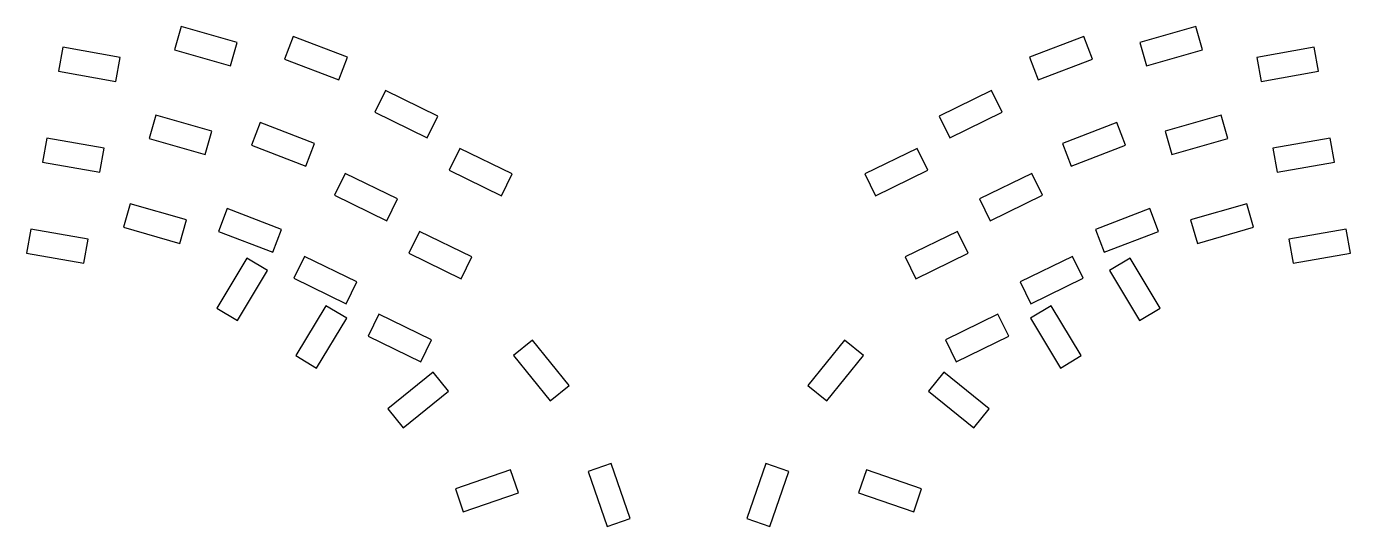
# Model space of a CAD drawing. Header units: millimetres. Extents: x 93 to 366, y -212 to -109.
import ezdxf

# ---------------------------------------------------------------- set-up
doc = ezdxf.new("R2010")
doc.units = ezdxf.units.MM

msp = doc.modelspace()

# ---------------------------------------------------------------- linework, layer by layer
for p, q in [((125.26, -108.95), (123.88, -113.75)), ((136.79, -112.26), (125.26, -108.95)), ((334.13, -108.95), (322.6, -112.26)), ((335.51, -113.75), (334.13, -108.95)), ((148.32, -110.98), (146.52, -115.65)), ((159.52, -115.28), (148.32, -110.98)), ((311.07, -110.98), (299.87, -115.28)), ((312.86, -115.65), (311.07, -110.98)), ((100.87, -113.24), (100, -118.16)), ((112.69, -115.32), (100.87, -113.24)), ((123.88, -113.75), (135.41, -117.06)), ((135.41, -117.06), (136.79, -112.26)), ((322.6, -112.26), (323.97, -117.06)), ((323.97, -117.06), (335.51, -113.75)), ((358.52, -113.24), (346.7, -115.32)), ((359.39, -118.16), (358.52, -113.24)), ((111.82, -120.24), (112.69, -115.32)), ((146.52, -115.65), (157.73, -119.95)), ((157.73, -119.95), (159.52, -115.28)), ((299.87, -115.28), (301.66, -119.95)), ((301.66, -119.95), (312.86, -115.65)), ((346.7, -115.32), (347.57, -120.24)), ((100, -118.16), (111.82, -120.24)), ((347.57, -120.24), (359.39, -118.16)), ((167.31, -122.12), (165.12, -126.61)), ((178.09, -127.38), (167.31, -122.12)), ((292.08, -122.12), (281.29, -127.38)), ((294.27, -126.61), (292.08, -122.12)), ((120.02, -127.21), (118.64, -132.02)), ((131.56, -130.52), (120.02, -127.21)), ((165.12, -126.61), (175.9, -131.87)), ((175.9, -131.87), (178.09, -127.38)), ((281.29, -127.38), (283.49, -131.87)), ((283.49, -131.87), (294.27, -126.61)), ((339.37, -127.21), (327.83, -130.52)), ((340.75, -132.02), (339.37, -127.21)), ((130.18, -135.33), (131.56, -130.52)), ((141.51, -128.72), (139.72, -133.38)), ((152.71, -133.02), (141.51, -128.72)), ((317.88, -128.72), (306.68, -133.02)), ((319.67, -133.38), (317.88, -128.72)), ((327.83, -130.52), (329.21, -135.33)), ((97.57, -131.95), (96.7, -136.87)), ((109.39, -134.03), (97.57, -131.95)), ((118.64, -132.02), (130.18, -135.33)), ((139.72, -133.38), (150.92, -137.68)), ((150.92, -137.68), (152.71, -133.02)), ((306.68, -133.02), (308.47, -137.68)), ((308.47, -137.68), (319.67, -133.38)), ((329.21, -135.33), (340.75, -132.02)), ((361.82, -131.95), (350, -134.03)), ((362.69, -136.87), (361.82, -131.95)), ((108.52, -138.96), (109.39, -134.03)), ((182.63, -134.04), (180.44, -138.54)), ((193.42, -139.3), (182.63, -134.04)), ((276.76, -134.04), (265.97, -139.3)), ((278.95, -138.54), (276.76, -134.04)), ((350, -134.03), (350.87, -138.96)), ((96.7, -136.87), (108.52, -138.96)), ((180.44, -138.54), (191.23, -143.8)), ((268.16, -143.8), (278.95, -138.54)), ((350.87, -138.96), (362.69, -136.87)), ((158.98, -139.2), (156.79, -143.69)), ((169.77, -144.46), (158.98, -139.2)), ((191.23, -143.8), (193.42, -139.3)), ((265.97, -139.3), (268.16, -143.8)), ((300.41, -139.2), (289.62, -144.46)), ((302.6, -143.69), (300.41, -139.2)), ((156.79, -143.69), (167.57, -148.95)), ((167.57, -148.95), (169.77, -144.46)), ((289.62, -144.46), (291.81, -148.95)), ((291.81, -148.95), (302.6, -143.69)), ((114.78, -145.48), (113.41, -150.28)), ((126.32, -148.78), (114.78, -145.48)), ((134.7, -146.45), (132.91, -151.12)), ((145.9, -150.75), (134.7, -146.45)), ((324.69, -146.45), (313.49, -150.75)), ((326.48, -151.12), (324.69, -146.45)), ((344.61, -145.48), (333.07, -148.78)), ((345.98, -150.28), (344.61, -145.48)), ((124.94, -153.59), (126.32, -148.78)), ((333.07, -148.78), (334.45, -153.59)), ((94.27, -150.66), (93.4, -155.58)), ((106.09, -152.74), (94.27, -150.66)), ((113.41, -150.28), (124.94, -153.59)), ((132.91, -151.12), (144.11, -155.42)), ((144.11, -155.42), (145.9, -150.75)), ((174.3, -151.12), (172.11, -155.61)), ((185.09, -156.38), (174.3, -151.12)), ((285.08, -151.12), (274.3, -156.38)), ((287.28, -155.61), (285.08, -151.12)), ((313.49, -150.75), (315.28, -155.42)), ((315.28, -155.42), (326.48, -151.12)), ((334.45, -153.59), (345.98, -150.28)), ((365.12, -150.66), (353.3, -152.74)), ((365.99, -155.58), (365.12, -150.66)), ((105.22, -157.67), (106.09, -152.74)), ((353.3, -152.74), (354.17, -157.67)), ((93.4, -155.58), (105.22, -157.67)), ((138.75, -156.63), (132.57, -166.92)), ((143.04, -159.21), (138.75, -156.63)), ((150.65, -156.27), (148.46, -160.77)), ((161.44, -161.53), (150.65, -156.27)), ((172.11, -155.61), (182.9, -160.88)), ((182.9, -160.88), (185.09, -156.38)), ((274.3, -156.38), (276.49, -160.88)), ((276.49, -160.88), (287.28, -155.61)), ((308.74, -156.27), (297.95, -161.53)), ((310.93, -160.77), (308.74, -156.27)), ((320.64, -156.63), (316.35, -159.21)), ((326.82, -166.92), (320.64, -156.63)), ((354.17, -157.67), (365.99, -155.58)), ((136.85, -169.49), (143.04, -159.21)), ((148.46, -160.77), (159.24, -166.03)), ((300.14, -166.03), (310.93, -160.77)), ((316.35, -159.21), (322.53, -169.49)), ((159.24, -166.03), (161.44, -161.53)), ((297.95, -161.53), (300.14, -166.03)), ((132.57, -166.92), (136.85, -169.49)), ((155.04, -166.42), (148.86, -176.7)), ((153.14, -179.28), (159.32, -168.99)), ((159.32, -168.99), (155.04, -166.42)), ((165.97, -168.2), (163.78, -172.69)), ((176.76, -173.46), (165.97, -168.2)), ((293.41, -168.2), (282.63, -173.46)), ((295.61, -172.69), (293.41, -168.2)), ((304.35, -166.42), (300.07, -168.99)), ((300.07, -168.99), (306.25, -179.28)), ((310.53, -176.7), (304.35, -166.42)), ((322.53, -169.49), (326.82, -166.92)), ((163.78, -172.69), (174.57, -177.95)), ((174.57, -177.95), (176.76, -173.46)), ((197.55, -173.54), (193.67, -176.69)), ((205.11, -182.87), (197.55, -173.54)), ((261.83, -173.54), (254.28, -182.87)), ((265.72, -176.69), (261.83, -173.54)), ((282.63, -173.46), (284.82, -177.95)), ((284.82, -177.95), (295.61, -172.69)), ((148.86, -176.7), (153.14, -179.28)), ((193.67, -176.69), (201.22, -186.01)), ((258.17, -186.01), (265.72, -176.69)), ((306.25, -179.28), (310.53, -176.7)), ((177.13, -180.1), (167.81, -187.66)), ((180.28, -183.99), (177.13, -180.1)), ((282.25, -180.1), (279.11, -183.99)), ((291.58, -187.66), (282.25, -180.1)), ((170.95, -191.54), (180.28, -183.99)), ((201.22, -186.01), (205.11, -182.87)), ((254.28, -182.87), (258.17, -186.01)), ((279.11, -183.99), (288.43, -191.54)), ((167.81, -187.66), (170.95, -191.54)), ((288.43, -191.54), (291.58, -187.66)), ((213.75, -198.91), (209.02, -200.54)), ((217.66, -210.25), (213.75, -198.91)), ((245.64, -198.91), (241.73, -210.25)), ((250.37, -200.54), (245.64, -198.91)), ((193.05, -200.22), (181.7, -204.13)), ((194.68, -204.95), (193.05, -200.22)), ((209.02, -200.54), (212.93, -211.88)), ((246.46, -211.88), (250.37, -200.54)), ((266.34, -200.22), (264.71, -204.95)), ((277.69, -204.13), (266.34, -200.22)), ((181.7, -204.13), (183.33, -208.85)), ((276.06, -208.85), (277.69, -204.13)), ((183.33, -208.85), (194.68, -204.95)), ((264.71, -204.95), (276.06, -208.85)), ((212.93, -211.88), (217.66, -210.25)), ((241.73, -210.25), (246.46, -211.88))]:
    msp.add_line(p, q)

doc.saveas('drawing.dxf')
